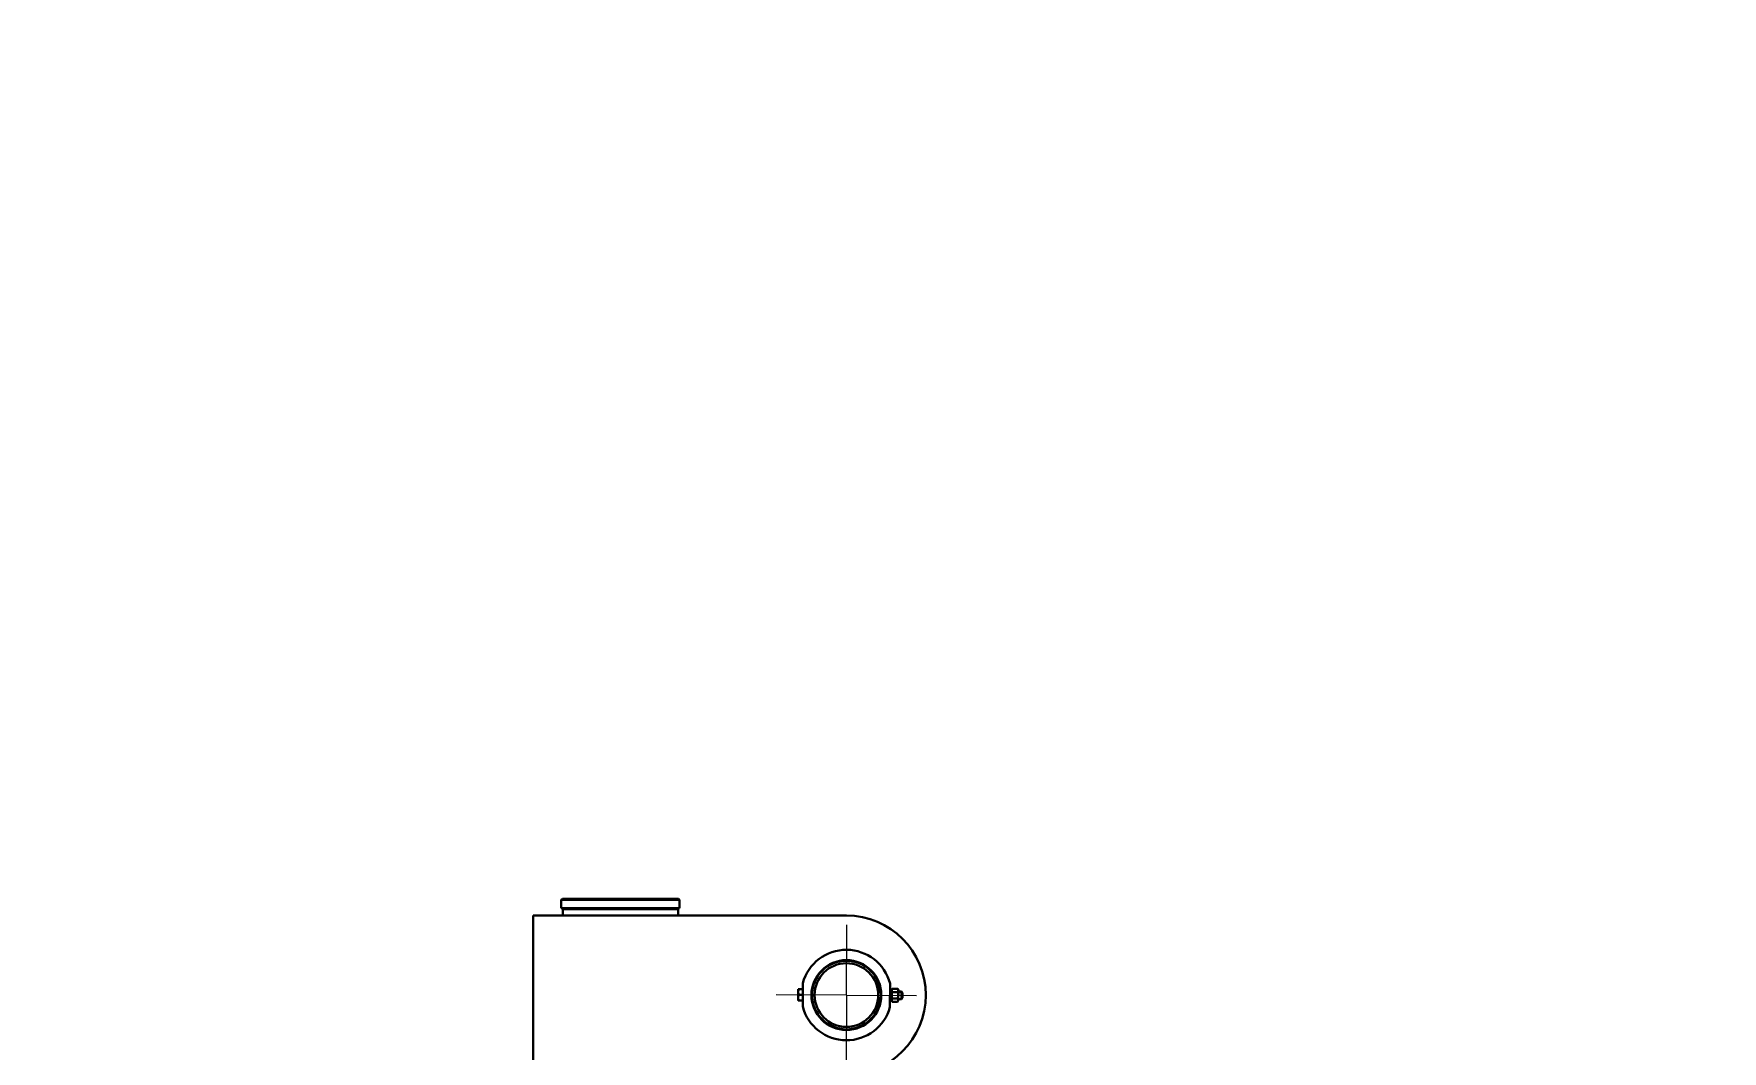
# Model space of a CAD drawing. Header units: millimetres. Extents: x 0 to 594, y 0 to 420.
# Drawn here: x 250 to 385.4, y 338.5 to 420 of the extents above; entities that cross this region are included whole.
import ezdxf

# ---------------------------------------------------------------- set-up
doc = ezdxf.new("R2010")
doc.units = ezdxf.units.MM
for name, pattern in [('K5LT_AXLED', [12, 7.5, -1.5, 1.5, -1.5]), ('K5LT_BASIC', [0]), ('K5LT_THIN', [0])]:
    doc.linetypes.add(name, pattern=pattern)
doc.layers.add('Системный слой', color=7, linetype='Continuous')

# ---------------------------------------------------------------- blocks, each defined once
blk = doc.blocks.new('U175')
at = {"layer": 'Системный слой', "color": 150, "linetype": 'K5LT_BASIC', "lineweight": 40, "true_color": 0x0080ff}
for p, q in [((318.83, 343.47), (318.8, 343.38)), ((318.8, 343.38), (318.8, 343.29)), ((318.8, 343.29), (318.83, 343.21)), ((318.83, 343.47), (318.83, 343.47))]:
    blk.add_line(p, q, dxfattribs=at)
blk = doc.blocks.new('U176')
at = {"layer": 'Системный слой', "color": 150, "linetype": 'K5LT_BASIC', "lineweight": 40, "true_color": 0x0080ff}
for p, q in [((319.26, 343.2), (319.3, 343.29)), ((319.3, 343.38), (319.27, 343.46)), ((319.27, 343.46), (319.27, 343.46)), ((319.3, 343.29), (319.3, 343.38))]:
    blk.add_line(p, q, dxfattribs=at)
blk = doc.blocks.new('U211')
at = {"layer": 'Системный слой', "color": 150, "linetype": 'K5LT_BASIC', "lineweight": 40, "true_color": 0x0080ff}
for p, q in [((312.37, 342.68), (312.42, 342.68)), ((317.88, 342.65), (317.93, 342.65)), ((319.31, 342.64), (319.56, 342.64))]:
    blk.add_line(p, q, dxfattribs=at)
blk = doc.blocks.new('U212')
at = {"layer": 'Системный слой', "color": 150, "linetype": 'K5LT_BASIC', "lineweight": 40, "true_color": 0x0080ff}
for p, q in [((312.37, 343.28), (312.42, 343.28)), ((317.89, 343.25), (317.94, 343.25)), ((319.32, 343.24), (319.57, 343.24))]:
    blk.add_line(p, q, dxfattribs=at)
blk = doc.blocks.new('U213')
at = {"layer": 'Системный слой', "color": 150, "linetype": 'K5LT_BASIC', "lineweight": 40, "true_color": 0x0080ff}
for p, q in [((311.3, 343.43), (311.29, 343.43)), ((311.29, 343.43), (311.3, 343.43)), ((311.31, 343.43), (311.3, 343.43)), ((311.3, 343.43), (311.31, 343.43)), ((311.33, 343.43), (311.31, 343.43)), ((311.31, 343.43), (311.33, 343.43))]:
    blk.add_line(p, q, dxfattribs=at)
blk = doc.blocks.new('U214')
at = {"layer": 'Системный слой', "color": 7, "linetype": 'K5LT_THIN', "lineweight": 18}
for p, q in [((317.89, 342.7), (317.94, 342.7)), ((319.32, 342.69), (319.56, 342.69))]:
    blk.add_line(p, q, dxfattribs=at)
blk = doc.blocks.new('U215')
at = {"layer": 'Системный слой', "color": 7, "linetype": 'K5LT_THIN', "lineweight": 18}
for p, q in [((317.89, 343.2), (317.94, 343.2)), ((319.32, 343.2), (319.57, 343.19))]:
    blk.add_line(p, q, dxfattribs=at)
blk = doc.blocks.new('U263')
at = {"layer": 'Системный слой', "color": 30, "linetype": 'K5LT_AXLED', "lineweight": 18, "true_color": 0xff8000}
for q in [(315.18, 348.59), (309.53, 342.99), (315.12, 337.34), (320.78, 342.94)]:
    blk.add_line((315.15, 342.96), q, dxfattribs=at)

msp = doc.modelspace()

# ---------------------------------------------------------------- linework, layer by layer
at = {"layer": 'Системный слой', "color": 150, "linetype": 'K5LT_BASIC', "lineweight": 40, "true_color": 0x0080ff}
for p, q in [((292.27651, 350.58785), (292.37651, 350.68785)), ((301.67651, 350.68785), (292.37651, 350.68785)), ((301.77651, 350.58785), (301.67651, 350.68785)), ((297.02651, 349.33993), (290.02651, 349.33993)), ((290.02651, 349.33993), (290.02651, 336.58993)), ((292.27651, 350.58785), (292.27651, 349.93785)), ((301.77651, 350.58785), (292.27651, 350.58785)), ((301.77651, 349.93785), (292.27651, 349.93785)), ((301.65151, 349.83785), (292.40151, 349.83785)), ((292.40151, 349.83785), (292.40151, 349.33993)), ((293.52651, 349.85785), (293.52651, 349.83785)), ((315.15151, 349.33993), (297.02651, 349.33993)), ((300.52651, 349.85785), (300.52651, 349.83785)), ((301.65151, 349.83785), (301.65151, 349.33993)), ((301.77651, 350.58785), (301.77651, 349.93785)), ((311.64666, 342.03938), (311.65646, 343.92681)), ((311.27879, 343.41253), (311.27435, 342.55754)), ((311.28722, 342.53498), (311.27435, 342.55754)), ((311.29189, 343.43497), (311.27879, 343.41253)), ((311.65156, 342.9825), (311.32975, 342.98417)), ((311.6539, 343.43279), (311.33208, 343.43446)), ((311.6539, 343.43338), (311.33209, 343.43505)), ((318.65637, 343.89048), (318.64657, 342.00304)), ((318.77896, 343.4261), (318.65396, 343.42675)), ((318.77397, 342.46612), (318.77896, 343.4261)), ((318.83234, 343.46544), (318.77868, 343.3736)), ((319.26193, 342.68379), (318.8283, 342.68604)), ((319.26462, 343.20339), (318.831, 343.20564)), ((319.26597, 343.46319), (318.83234, 343.46544)), ((319.31868, 343.3708), (319.26598, 343.46319)), ((319.31868, 343.3708), (319.31424, 342.51581)), ((319.56551, 343.24202), (319.5624, 342.64203)), ((319.5624, 342.64203), (319.65035, 342.72907)), ((319.56551, 343.24202), (319.65256, 343.15407)), ((319.65256, 343.15407), (319.65035, 342.72907)), ((311.64922, 342.5328), (311.32741, 342.53447)), ((318.77397, 342.46612), (318.64898, 342.46677)), ((318.82695, 342.42623), (318.77425, 342.51862)), ((319.26058, 342.42397), (318.82695, 342.42623)), ((318.82695, 342.42623), (318.82695, 342.42623)), ((319.31424, 342.51581), (319.26058, 342.42398)), ((319.26058, 342.42398), (319.26058, 342.42398))]:
    msp.add_line(p, q, dxfattribs=at)
at = {"layer": 'Системный слой', "color": 7, "linetype": 'K5LT_THIN', "lineweight": 18}
for p, q in [((319.56264, 342.68939), (319.61, 342.68914)), ((319.56527, 343.19466), (319.61263, 343.19441))]:
    msp.add_line(p, q, dxfattribs=at)
at = {"layer": 'Системный слой', "color": 150, "linetype": 'K5LT_BASIC', "lineweight": 40, "true_color": 0x0080ff}
for radius in [2.8, 2.75, 2.55]:
    msp.add_circle((315.15151, 342.96493), radius, dxfattribs=at)
for centre, radius, start, end in [((293.44651, 349.85785), 0.08, 0, 90), ((300.60651, 349.85785), 0.08, 90, 180), ((315.15151, 342.96493), 6.375, 270, 90), ((315.15151, 342.96493), 3.625, 14.7927932, 164.6124228), ((315.15151, 342.96493), 3.625, 194.7927932, 344.6124228)]:
    msp.add_arc(centre, radius, start, end, dxfattribs=at)
for points, knots in [([(311.32975, 342.98417), (311.32455, 342.96885), (311.31654, 342.94332), (311.3065, 342.90531), (311.29917, 342.87146), (311.29458, 342.84316), (311.29147, 342.81788), (311.28919, 342.79226), (311.28808, 342.76071), (311.28865, 342.73448), (311.29022, 342.70782), (311.29301, 342.67983), (311.29974, 342.6371), (311.31075, 342.58854), (311.32161, 342.55218), (311.32741, 342.53447)], [0, 0, 0, 0, 1.67981626, 2.780687487, 4.100621444, 5.299780096, 5.78516139, 6.77396186, 7.999819081, 9.102066571, 9.530450662, 10.806591572, 12.055166949, 14.062561153, 16, 16, 16, 16]), ([(311.33208, 343.43446), (311.32688, 343.41912), (311.31887, 343.39356), (311.30884, 343.35549), (311.30151, 343.3216), (311.29692, 343.29327), (311.2938, 343.26795), (311.29153, 343.2423), (311.29041, 343.21071), (311.29099, 343.18444), (311.29255, 343.15774), (311.29535, 343.12972), (311.30207, 343.08693), (311.31308, 343.03831), (311.32394, 343.0019), (311.32975, 342.98417)], [0, 0, 0, 0, 1.67981626, 2.780687487, 4.100621444, 5.299780096, 5.78516139, 6.77396186, 7.999819081, 9.102066571, 9.530450662, 10.806591572, 12.055166949, 14.062561153, 16, 16, 16, 16]), ([(318.8283, 342.68604), (318.81863, 342.66949), (318.80767, 342.64765), (318.79743, 342.61901), (318.79271, 342.60197), (318.78941, 342.58465), (318.78767, 342.56865), (318.78725, 342.55312), (318.78799, 342.53833), (318.79004, 342.52181), (318.79391, 342.50342), (318.80207, 342.47685), (318.81331, 342.45113), (318.82346, 342.43234), (318.82695, 342.42623)], [0, 0, 0, 0, 2.94681015, 3.844332604, 4.96854384, 5.885195592, 6.813299342, 7.701429444, 8.53318741, 9.335775284, 10.52418436, 11.684846692, 13.915003542, 15, 15, 15, 15]), ([(318.831, 343.20564), (318.82469, 343.18423), (318.81679, 343.15468), (318.80697, 343.11069), (318.80033, 343.07539), (318.79485, 343.03649), (318.79151, 343.00183), (318.78974, 342.96983), (318.78925, 342.93962), (318.78982, 342.91474), (318.79125, 342.88628), (318.79445, 342.84884), (318.80465, 342.77843), (318.8179, 342.72276), (318.8283, 342.68604)], [0, 0, 0, 0, 1.905022756, 2.606894519, 3.844332604, 4.96854384, 5.957069495, 6.813299342, 7.701429444, 8.53318741, 8.934797496, 10.132776083, 11.738547067, 15, 15, 15, 15]), ([(319.26058, 342.42397), (319.27024, 342.44052), (319.28121, 342.46236), (319.29145, 342.491), (319.29617, 342.50805), (319.29947, 342.52536), (319.30121, 342.54136), (319.30163, 342.55689), (319.30088, 342.57168), (319.29884, 342.5882), (319.29497, 342.60659), (319.28681, 342.63316), (319.27557, 342.65888), (319.26542, 342.67767), (319.26193, 342.68379)], [0, 0, 0, 0, 2.94681015, 3.844332604, 4.96854384, 5.885195592, 6.813299342, 7.701429445, 8.53318741, 9.335775284, 10.524184361, 11.684846692, 13.915003542, 15, 15, 15, 15]), ([(319.26193, 342.68379), (319.26823, 342.7052), (319.27614, 342.73475), (319.28595, 342.77874), (319.29259, 342.81404), (319.29808, 342.85294), (319.30141, 342.8876), (319.30318, 342.9196), (319.30367, 342.94981), (319.30311, 342.97469), (319.30168, 343.00315), (319.29847, 343.04059), (319.28827, 343.111), (319.27502, 343.16667), (319.26462, 343.20339)], [0, 0, 0, 0, 1.905022756, 2.606894519, 3.844332604, 4.96854384, 5.957069495, 6.813299342, 7.701429444, 8.53318741, 8.934797496, 10.132776083, 11.738547067, 15, 15, 15, 15]), ([(311.32741, 342.53447), (311.32138, 342.53453), (311.31189, 342.53462), (311.30073, 342.53474), (311.29349, 342.53483), (311.28904, 342.5349), (311.28744, 342.53495), (311.28722, 342.53497), (311.28722, 342.53498)], [0, 0, 0, 0, 2.231783985, 3.82475825, 5.599341513, 7.049409718, 8.424673167, 9, 9, 9, 9])]:
    msp.add_open_spline(points, degree=3, knots=knots, dxfattribs=at)

# ---------------------------------------------------------------- block references
at = {"layer": 'Системный слой'}
for name in ['U263', 'U213', 'U211', 'U212', 'U214', 'U215', 'U175', 'U176']:
    msp.add_blockref(name, (0, 0), dxfattribs=at)

doc.saveas('drawing.dxf')
